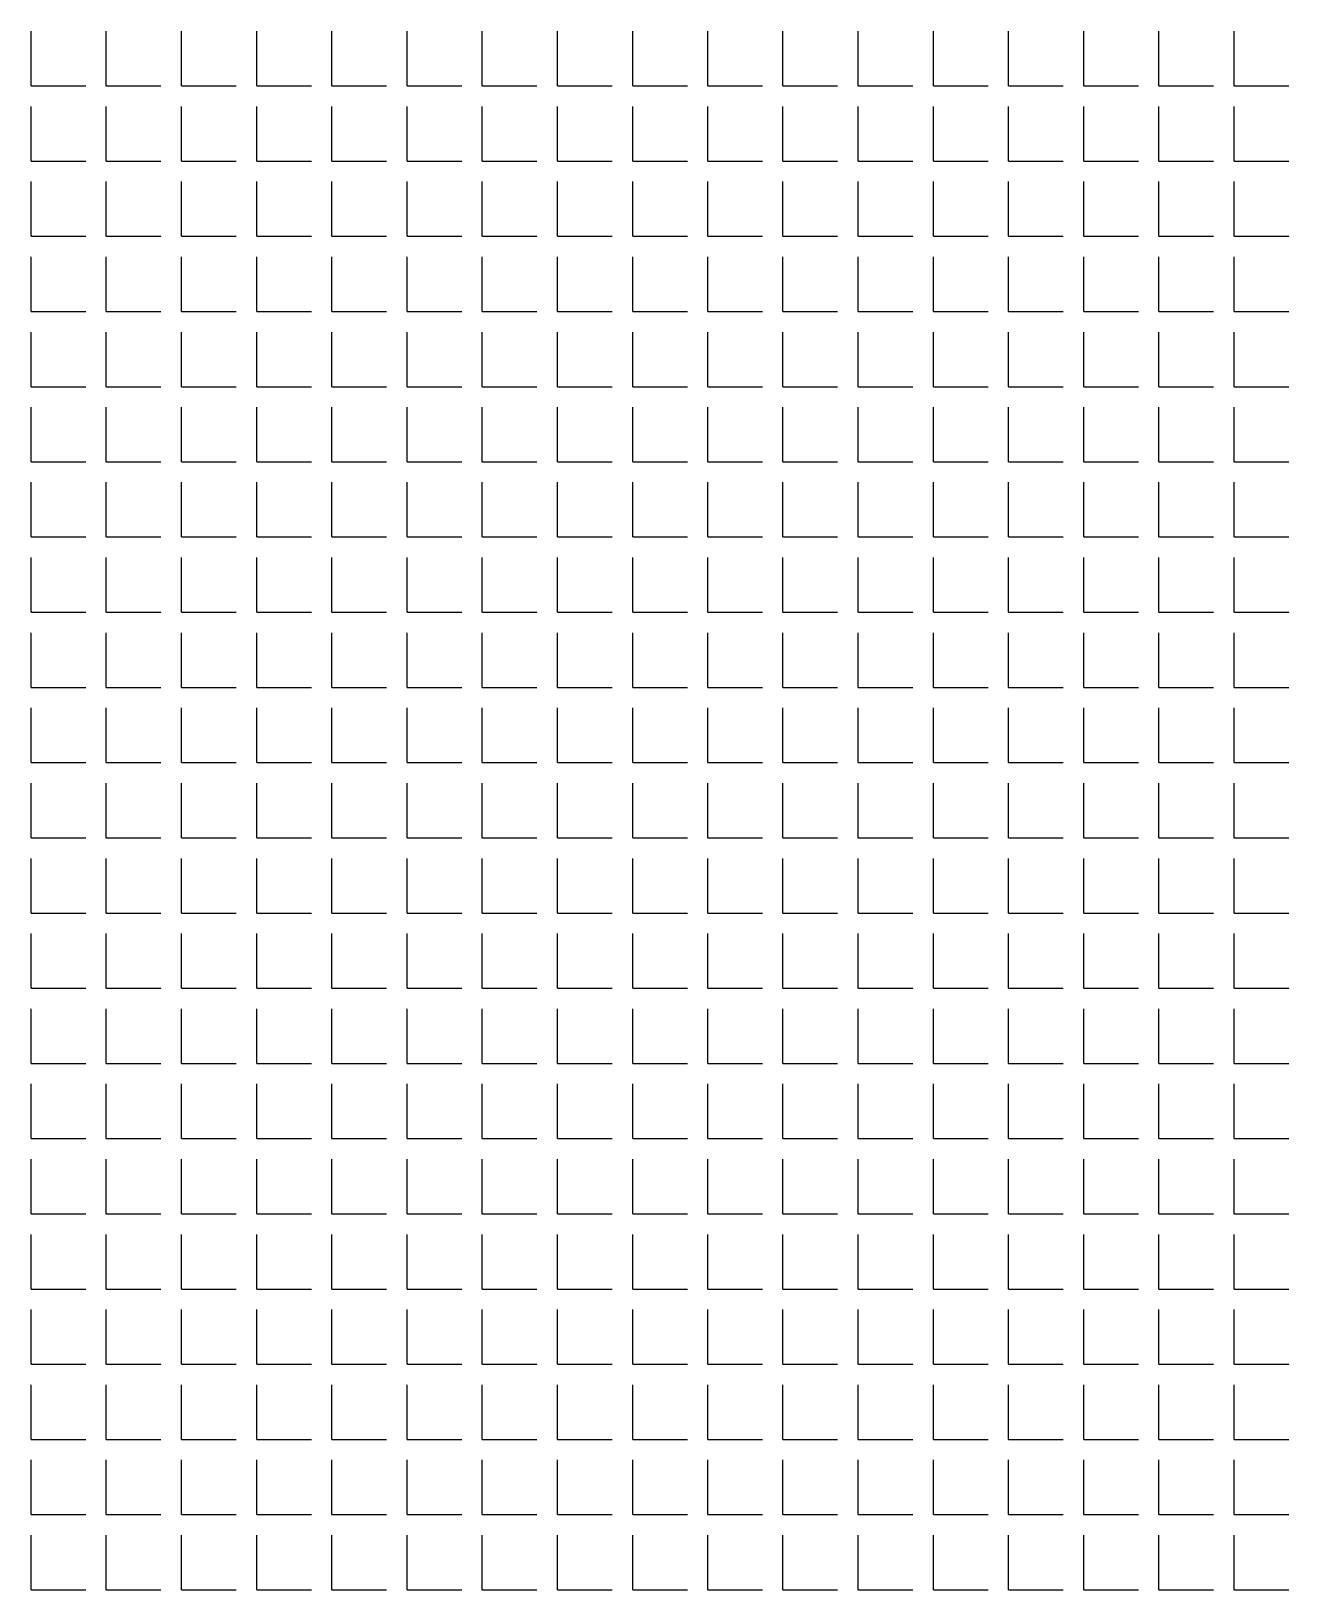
# Model space of a CAD drawing. Header units: millimetres. Extents: x -2063041 to -1932644, y 197605868 to 197643080.
# Drawn here: x -2047563.8 to -2047476.6, y 197627154.7 to 197627262.8 of the extents above; entities that cross this region are included whole.
import ezdxf

# ---------------------------------------------------------------- set-up
doc = ezdxf.new("R2010")
doc.units = ezdxf.units.MM
doc.layers.add('СКУД', color=7, linetype='Continuous')

msp = doc.modelspace()

# ---------------------------------------------------------------- linework, layer by layer
at = {"layer": 'СКУД', "color": 18, "true_color": 0x000000}
for p, q in [((-2047563.77, 197627258.99), (-2047563.77, 197627262.78)), ((-2047558.56, 197627258.99), (-2047558.56, 197627262.78)), ((-2047553.34, 197627258.99), (-2047553.34, 197627262.78)), ((-2047548.13, 197627258.99), (-2047548.13, 197627262.78)), ((-2047542.92, 197627258.99), (-2047542.92, 197627262.78)), ((-2047537.7, 197627258.99), (-2047537.7, 197627262.78)), ((-2047532.49, 197627258.99), (-2047532.49, 197627262.78)), ((-2047527.28, 197627258.99), (-2047527.28, 197627262.78)), ((-2047522.06, 197627258.99), (-2047522.06, 197627262.78)), ((-2047516.85, 197627258.99), (-2047516.85, 197627262.78)), ((-2047511.64, 197627258.99), (-2047511.64, 197627262.78)), ((-2047506.42, 197627258.99), (-2047506.42, 197627262.78)), ((-2047501.21, 197627258.99), (-2047501.21, 197627262.78)), ((-2047496, 197627258.99), (-2047496, 197627262.78)), ((-2047490.78, 197627258.99), (-2047490.78, 197627262.78)), ((-2047485.57, 197627258.99), (-2047485.57, 197627262.78)), ((-2047480.36, 197627258.99), (-2047480.36, 197627262.78)), ((-2047563.77, 197627258.99), (-2047559.98, 197627258.99)), ((-2047558.56, 197627258.99), (-2047554.77, 197627258.99)), ((-2047553.34, 197627258.99), (-2047549.55, 197627258.99)), ((-2047548.13, 197627258.99), (-2047544.34, 197627258.99)), ((-2047542.92, 197627258.99), (-2047539.13, 197627258.99)), ((-2047537.7, 197627258.99), (-2047533.91, 197627258.99)), ((-2047532.49, 197627258.99), (-2047528.7, 197627258.99)), ((-2047527.28, 197627258.99), (-2047523.49, 197627258.99)), ((-2047522.06, 197627258.99), (-2047518.27, 197627258.99)), ((-2047516.85, 197627258.99), (-2047513.06, 197627258.99)), ((-2047511.64, 197627258.99), (-2047507.85, 197627258.99)), ((-2047506.42, 197627258.99), (-2047502.63, 197627258.99)), ((-2047501.21, 197627258.99), (-2047497.42, 197627258.99)), ((-2047496, 197627258.99), (-2047492.21, 197627258.99)), ((-2047490.78, 197627258.99), (-2047486.99, 197627258.99)), ((-2047485.57, 197627258.99), (-2047481.78, 197627258.99)), ((-2047480.36, 197627258.99), (-2047476.57, 197627258.99)), ((-2047563.77, 197627253.77), (-2047563.77, 197627257.56)), ((-2047558.56, 197627253.77), (-2047558.56, 197627257.56)), ((-2047553.34, 197627253.77), (-2047553.34, 197627257.56)), ((-2047548.13, 197627253.77), (-2047548.13, 197627257.56)), ((-2047542.92, 197627253.77), (-2047542.92, 197627257.56)), ((-2047537.7, 197627253.77), (-2047537.7, 197627257.56)), ((-2047532.49, 197627253.77), (-2047532.49, 197627257.56)), ((-2047527.28, 197627253.77), (-2047527.28, 197627257.56)), ((-2047522.06, 197627253.77), (-2047522.06, 197627257.56)), ((-2047516.85, 197627253.77), (-2047516.85, 197627257.56)), ((-2047511.64, 197627253.77), (-2047511.64, 197627257.56)), ((-2047506.42, 197627253.77), (-2047506.42, 197627257.56)), ((-2047501.21, 197627253.77), (-2047501.21, 197627257.56)), ((-2047496, 197627253.77), (-2047496, 197627257.56)), ((-2047490.78, 197627253.77), (-2047490.78, 197627257.56)), ((-2047485.57, 197627253.77), (-2047485.57, 197627257.56)), ((-2047480.36, 197627253.77), (-2047480.36, 197627257.56)), ((-2047563.77, 197627253.77), (-2047559.98, 197627253.77)), ((-2047558.56, 197627253.77), (-2047554.77, 197627253.77)), ((-2047553.34, 197627253.77), (-2047549.55, 197627253.77)), ((-2047548.13, 197627253.77), (-2047544.34, 197627253.77)), ((-2047542.92, 197627253.77), (-2047539.13, 197627253.77)), ((-2047537.7, 197627253.77), (-2047533.91, 197627253.77)), ((-2047532.49, 197627253.77), (-2047528.7, 197627253.77)), ((-2047527.28, 197627253.77), (-2047523.49, 197627253.77)), ((-2047522.06, 197627253.77), (-2047518.27, 197627253.77)), ((-2047516.85, 197627253.77), (-2047513.06, 197627253.77)), ((-2047511.64, 197627253.77), (-2047507.85, 197627253.77)), ((-2047506.42, 197627253.77), (-2047502.63, 197627253.77)), ((-2047501.21, 197627253.77), (-2047497.42, 197627253.77)), ((-2047496, 197627253.77), (-2047492.21, 197627253.77)), ((-2047490.78, 197627253.77), (-2047486.99, 197627253.77)), ((-2047485.57, 197627253.77), (-2047481.78, 197627253.77)), ((-2047480.36, 197627253.77), (-2047476.57, 197627253.77)), ((-2047563.77, 197627248.56), (-2047563.77, 197627252.35)), ((-2047558.56, 197627248.56), (-2047558.56, 197627252.35)), ((-2047553.34, 197627248.56), (-2047553.34, 197627252.35)), ((-2047548.13, 197627248.56), (-2047548.13, 197627252.35)), ((-2047542.92, 197627248.56), (-2047542.92, 197627252.35)), ((-2047537.7, 197627248.56), (-2047537.7, 197627252.35)), ((-2047532.49, 197627248.56), (-2047532.49, 197627252.35)), ((-2047527.28, 197627248.56), (-2047527.28, 197627252.35)), ((-2047522.06, 197627248.56), (-2047522.06, 197627252.35)), ((-2047516.85, 197627248.56), (-2047516.85, 197627252.35)), ((-2047511.64, 197627248.56), (-2047511.64, 197627252.35)), ((-2047506.42, 197627248.56), (-2047506.42, 197627252.35)), ((-2047501.21, 197627248.56), (-2047501.21, 197627252.35)), ((-2047496, 197627248.56), (-2047496, 197627252.35)), ((-2047490.78, 197627248.56), (-2047490.78, 197627252.35)), ((-2047485.57, 197627248.56), (-2047485.57, 197627252.35)), ((-2047480.36, 197627248.56), (-2047480.36, 197627252.35)), ((-2047563.77, 197627248.56), (-2047559.98, 197627248.56)), ((-2047558.56, 197627248.56), (-2047554.77, 197627248.56)), ((-2047553.34, 197627248.56), (-2047549.55, 197627248.56)), ((-2047548.13, 197627248.56), (-2047544.34, 197627248.56)), ((-2047542.92, 197627248.56), (-2047539.13, 197627248.56)), ((-2047537.7, 197627248.56), (-2047533.91, 197627248.56)), ((-2047532.49, 197627248.56), (-2047528.7, 197627248.56)), ((-2047527.28, 197627248.56), (-2047523.49, 197627248.56)), ((-2047522.06, 197627248.56), (-2047518.27, 197627248.56)), ((-2047516.85, 197627248.56), (-2047513.06, 197627248.56)), ((-2047511.64, 197627248.56), (-2047507.85, 197627248.56)), ((-2047506.42, 197627248.56), (-2047502.63, 197627248.56)), ((-2047501.21, 197627248.56), (-2047497.42, 197627248.56)), ((-2047496, 197627248.56), (-2047492.21, 197627248.56)), ((-2047490.78, 197627248.56), (-2047486.99, 197627248.56)), ((-2047485.57, 197627248.56), (-2047481.78, 197627248.56)), ((-2047480.36, 197627248.56), (-2047476.57, 197627248.56)), ((-2047563.77, 197627243.35), (-2047563.77, 197627247.14)), ((-2047558.56, 197627243.35), (-2047558.56, 197627247.14)), ((-2047553.34, 197627243.35), (-2047553.34, 197627247.14)), ((-2047548.13, 197627243.35), (-2047548.13, 197627247.14)), ((-2047542.92, 197627243.35), (-2047542.92, 197627247.14)), ((-2047537.7, 197627243.35), (-2047537.7, 197627247.14)), ((-2047532.49, 197627243.35), (-2047532.49, 197627247.14)), ((-2047527.28, 197627243.35), (-2047527.28, 197627247.14)), ((-2047522.06, 197627243.35), (-2047522.06, 197627247.14)), ((-2047516.85, 197627243.35), (-2047516.85, 197627247.14)), ((-2047511.64, 197627243.35), (-2047511.64, 197627247.14)), ((-2047506.42, 197627243.35), (-2047506.42, 197627247.14)), ((-2047501.21, 197627243.35), (-2047501.21, 197627247.14)), ((-2047496, 197627243.35), (-2047496, 197627247.14)), ((-2047490.78, 197627243.35), (-2047490.78, 197627247.14)), ((-2047485.57, 197627243.35), (-2047485.57, 197627247.14)), ((-2047480.36, 197627243.35), (-2047480.36, 197627247.14)), ((-2047563.77, 197627243.35), (-2047559.98, 197627243.35)), ((-2047558.56, 197627243.35), (-2047554.77, 197627243.35)), ((-2047553.34, 197627243.35), (-2047549.55, 197627243.35)), ((-2047548.13, 197627243.35), (-2047544.34, 197627243.35)), ((-2047542.92, 197627243.35), (-2047539.13, 197627243.35)), ((-2047537.7, 197627243.35), (-2047533.91, 197627243.35)), ((-2047532.49, 197627243.35), (-2047528.7, 197627243.35)), ((-2047527.28, 197627243.35), (-2047523.49, 197627243.35)), ((-2047522.06, 197627243.35), (-2047518.27, 197627243.35)), ((-2047516.85, 197627243.35), (-2047513.06, 197627243.35)), ((-2047511.64, 197627243.35), (-2047507.85, 197627243.35)), ((-2047506.42, 197627243.35), (-2047502.63, 197627243.35)), ((-2047501.21, 197627243.35), (-2047497.42, 197627243.35)), ((-2047496, 197627243.35), (-2047492.21, 197627243.35)), ((-2047490.78, 197627243.35), (-2047486.99, 197627243.35)), ((-2047485.57, 197627243.35), (-2047481.78, 197627243.35)), ((-2047480.36, 197627243.35), (-2047476.57, 197627243.35)), ((-2047563.77, 197627238.13), (-2047563.77, 197627241.92)), ((-2047558.56, 197627238.13), (-2047558.56, 197627241.92)), ((-2047553.34, 197627238.13), (-2047553.34, 197627241.92)), ((-2047548.13, 197627238.13), (-2047548.13, 197627241.92)), ((-2047542.92, 197627238.13), (-2047542.92, 197627241.92)), ((-2047537.7, 197627238.13), (-2047537.7, 197627241.92)), ((-2047532.49, 197627238.13), (-2047532.49, 197627241.92)), ((-2047527.28, 197627238.13), (-2047527.28, 197627241.92)), ((-2047522.06, 197627238.13), (-2047522.06, 197627241.92)), ((-2047516.85, 197627238.13), (-2047516.85, 197627241.92)), ((-2047511.64, 197627238.13), (-2047511.64, 197627241.92)), ((-2047506.42, 197627238.13), (-2047506.42, 197627241.92)), ((-2047501.21, 197627238.13), (-2047501.21, 197627241.92)), ((-2047496, 197627238.13), (-2047496, 197627241.92)), ((-2047490.78, 197627238.13), (-2047490.78, 197627241.92)), ((-2047485.57, 197627238.13), (-2047485.57, 197627241.92)), ((-2047480.36, 197627238.13), (-2047480.36, 197627241.92)), ((-2047563.77, 197627238.13), (-2047559.98, 197627238.13)), ((-2047558.56, 197627238.13), (-2047554.77, 197627238.13)), ((-2047553.34, 197627238.13), (-2047549.55, 197627238.13)), ((-2047548.13, 197627238.13), (-2047544.34, 197627238.13)), ((-2047542.92, 197627238.13), (-2047539.13, 197627238.13)), ((-2047537.7, 197627238.13), (-2047533.91, 197627238.13)), ((-2047532.49, 197627238.13), (-2047528.7, 197627238.13)), ((-2047527.28, 197627238.13), (-2047523.49, 197627238.13)), ((-2047522.06, 197627238.13), (-2047518.27, 197627238.13)), ((-2047516.85, 197627238.13), (-2047513.06, 197627238.13)), ((-2047511.64, 197627238.13), (-2047507.85, 197627238.13)), ((-2047506.42, 197627238.13), (-2047502.63, 197627238.13)), ((-2047501.21, 197627238.13), (-2047497.42, 197627238.13)), ((-2047496, 197627238.13), (-2047492.21, 197627238.13)), ((-2047490.78, 197627238.13), (-2047486.99, 197627238.13)), ((-2047485.57, 197627238.13), (-2047481.78, 197627238.13)), ((-2047480.36, 197627238.13), (-2047476.57, 197627238.13)), ((-2047563.77, 197627232.92), (-2047563.77, 197627236.71)), ((-2047558.56, 197627232.92), (-2047558.56, 197627236.71)), ((-2047553.34, 197627232.92), (-2047553.34, 197627236.71)), ((-2047548.13, 197627232.92), (-2047548.13, 197627236.71)), ((-2047542.92, 197627232.92), (-2047542.92, 197627236.71)), ((-2047537.7, 197627232.92), (-2047537.7, 197627236.71)), ((-2047532.49, 197627232.92), (-2047532.49, 197627236.71)), ((-2047527.28, 197627232.92), (-2047527.28, 197627236.71)), ((-2047522.06, 197627232.92), (-2047522.06, 197627236.71)), ((-2047516.85, 197627232.92), (-2047516.85, 197627236.71)), ((-2047511.64, 197627232.92), (-2047511.64, 197627236.71)), ((-2047506.42, 197627232.92), (-2047506.42, 197627236.71)), ((-2047501.21, 197627232.92), (-2047501.21, 197627236.71)), ((-2047496, 197627232.92), (-2047496, 197627236.71)), ((-2047490.78, 197627232.92), (-2047490.78, 197627236.71)), ((-2047485.57, 197627232.92), (-2047485.57, 197627236.71)), ((-2047480.36, 197627232.92), (-2047480.36, 197627236.71)), ((-2047563.77, 197627232.92), (-2047559.98, 197627232.92)), ((-2047558.56, 197627232.92), (-2047554.77, 197627232.92)), ((-2047553.34, 197627232.92), (-2047549.55, 197627232.92)), ((-2047548.13, 197627232.92), (-2047544.34, 197627232.92)), ((-2047542.92, 197627232.92), (-2047539.13, 197627232.92)), ((-2047537.7, 197627232.92), (-2047533.91, 197627232.92)), ((-2047532.49, 197627232.92), (-2047528.7, 197627232.92)), ((-2047527.28, 197627232.92), (-2047523.49, 197627232.92)), ((-2047522.06, 197627232.92), (-2047518.27, 197627232.92)), ((-2047516.85, 197627232.92), (-2047513.06, 197627232.92)), ((-2047511.64, 197627232.92), (-2047507.85, 197627232.92)), ((-2047506.42, 197627232.92), (-2047502.63, 197627232.92)), ((-2047501.21, 197627232.92), (-2047497.42, 197627232.92)), ((-2047496, 197627232.92), (-2047492.21, 197627232.92)), ((-2047490.78, 197627232.92), (-2047486.99, 197627232.92)), ((-2047485.57, 197627232.92), (-2047481.78, 197627232.92)), ((-2047480.36, 197627232.92), (-2047476.57, 197627232.92)), ((-2047563.77, 197627227.71), (-2047563.77, 197627231.5)), ((-2047558.56, 197627227.71), (-2047558.56, 197627231.5)), ((-2047553.34, 197627227.71), (-2047553.34, 197627231.5)), ((-2047548.13, 197627227.71), (-2047548.13, 197627231.5)), ((-2047542.92, 197627227.71), (-2047542.92, 197627231.5)), ((-2047537.7, 197627227.71), (-2047537.7, 197627231.5)), ((-2047532.49, 197627227.71), (-2047532.49, 197627231.5)), ((-2047527.28, 197627227.71), (-2047527.28, 197627231.5)), ((-2047522.06, 197627227.71), (-2047522.06, 197627231.5)), ((-2047516.85, 197627227.71), (-2047516.85, 197627231.5)), ((-2047511.64, 197627227.71), (-2047511.64, 197627231.5)), ((-2047506.42, 197627227.71), (-2047506.42, 197627231.5)), ((-2047501.21, 197627227.71), (-2047501.21, 197627231.5)), ((-2047496, 197627227.71), (-2047496, 197627231.5)), ((-2047490.78, 197627227.71), (-2047490.78, 197627231.5)), ((-2047485.57, 197627227.71), (-2047485.57, 197627231.5)), ((-2047480.36, 197627227.71), (-2047480.36, 197627231.5)), ((-2047563.77, 197627227.71), (-2047559.98, 197627227.71)), ((-2047558.56, 197627227.71), (-2047554.77, 197627227.71)), ((-2047553.34, 197627227.71), (-2047549.55, 197627227.71)), ((-2047548.13, 197627227.71), (-2047544.34, 197627227.71)), ((-2047542.92, 197627227.71), (-2047539.13, 197627227.71)), ((-2047537.7, 197627227.71), (-2047533.91, 197627227.71)), ((-2047532.49, 197627227.71), (-2047528.7, 197627227.71)), ((-2047527.28, 197627227.71), (-2047523.49, 197627227.71)), ((-2047522.06, 197627227.71), (-2047518.27, 197627227.71)), ((-2047516.85, 197627227.71), (-2047513.06, 197627227.71)), ((-2047511.64, 197627227.71), (-2047507.85, 197627227.71)), ((-2047506.42, 197627227.71), (-2047502.63, 197627227.71)), ((-2047501.21, 197627227.71), (-2047497.42, 197627227.71)), ((-2047496, 197627227.71), (-2047492.21, 197627227.71)), ((-2047490.78, 197627227.71), (-2047486.99, 197627227.71)), ((-2047485.57, 197627227.71), (-2047481.78, 197627227.71)), ((-2047480.36, 197627227.71), (-2047476.57, 197627227.71)), ((-2047563.77, 197627222.49), (-2047563.77, 197627226.28)), ((-2047558.56, 197627222.49), (-2047558.56, 197627226.28)), ((-2047553.34, 197627222.49), (-2047553.34, 197627226.28)), ((-2047548.13, 197627222.49), (-2047548.13, 197627226.28)), ((-2047542.92, 197627222.49), (-2047542.92, 197627226.28)), ((-2047537.7, 197627222.49), (-2047537.7, 197627226.28)), ((-2047532.49, 197627222.49), (-2047532.49, 197627226.28)), ((-2047527.28, 197627222.49), (-2047527.28, 197627226.28)), ((-2047522.06, 197627222.49), (-2047522.06, 197627226.28)), ((-2047516.85, 197627222.49), (-2047516.85, 197627226.28)), ((-2047511.64, 197627222.49), (-2047511.64, 197627226.28)), ((-2047506.42, 197627222.49), (-2047506.42, 197627226.28)), ((-2047501.21, 197627222.49), (-2047501.21, 197627226.28)), ((-2047496, 197627222.49), (-2047496, 197627226.28)), ((-2047490.78, 197627222.49), (-2047490.78, 197627226.28)), ((-2047485.57, 197627222.49), (-2047485.57, 197627226.28)), ((-2047480.36, 197627222.49), (-2047480.36, 197627226.28)), ((-2047563.77, 197627222.49), (-2047559.98, 197627222.49)), ((-2047558.56, 197627222.49), (-2047554.77, 197627222.49)), ((-2047553.34, 197627222.49), (-2047549.55, 197627222.49)), ((-2047548.13, 197627222.49), (-2047544.34, 197627222.49)), ((-2047542.92, 197627222.49), (-2047539.13, 197627222.49)), ((-2047537.7, 197627222.49), (-2047533.91, 197627222.49)), ((-2047532.49, 197627222.49), (-2047528.7, 197627222.49)), ((-2047527.28, 197627222.49), (-2047523.49, 197627222.49)), ((-2047522.06, 197627222.49), (-2047518.27, 197627222.49)), ((-2047516.85, 197627222.49), (-2047513.06, 197627222.49)), ((-2047511.64, 197627222.49), (-2047507.85, 197627222.49)), ((-2047506.42, 197627222.49), (-2047502.63, 197627222.49)), ((-2047501.21, 197627222.49), (-2047497.42, 197627222.49)), ((-2047496, 197627222.49), (-2047492.21, 197627222.49)), ((-2047490.78, 197627222.49), (-2047486.99, 197627222.49)), ((-2047485.57, 197627222.49), (-2047481.78, 197627222.49)), ((-2047480.36, 197627222.49), (-2047476.57, 197627222.49)), ((-2047563.77, 197627217.28), (-2047563.77, 197627221.07)), ((-2047558.56, 197627217.28), (-2047558.56, 197627221.07)), ((-2047553.34, 197627217.28), (-2047553.34, 197627221.07)), ((-2047548.13, 197627217.28), (-2047548.13, 197627221.07)), ((-2047542.92, 197627217.28), (-2047542.92, 197627221.07)), ((-2047537.7, 197627217.28), (-2047537.7, 197627221.07)), ((-2047532.49, 197627217.28), (-2047532.49, 197627221.07)), ((-2047527.28, 197627217.28), (-2047527.28, 197627221.07)), ((-2047522.06, 197627217.28), (-2047522.06, 197627221.07)), ((-2047516.85, 197627217.28), (-2047516.85, 197627221.07)), ((-2047511.64, 197627217.28), (-2047511.64, 197627221.07)), ((-2047506.42, 197627217.28), (-2047506.42, 197627221.07)), ((-2047501.21, 197627217.28), (-2047501.21, 197627221.07)), ((-2047496, 197627217.28), (-2047496, 197627221.07)), ((-2047490.78, 197627217.28), (-2047490.78, 197627221.07)), ((-2047485.57, 197627217.28), (-2047485.57, 197627221.07)), ((-2047480.36, 197627217.28), (-2047480.36, 197627221.07)), ((-2047563.77, 197627217.28), (-2047559.98, 197627217.28)), ((-2047558.56, 197627217.28), (-2047554.77, 197627217.28)), ((-2047553.34, 197627217.28), (-2047549.55, 197627217.28)), ((-2047548.13, 197627217.28), (-2047544.34, 197627217.28)), ((-2047542.92, 197627217.28), (-2047539.13, 197627217.28)), ((-2047537.7, 197627217.28), (-2047533.91, 197627217.28)), ((-2047532.49, 197627217.28), (-2047528.7, 197627217.28)), ((-2047527.28, 197627217.28), (-2047523.49, 197627217.28)), ((-2047522.06, 197627217.28), (-2047518.27, 197627217.28)), ((-2047516.85, 197627217.28), (-2047513.06, 197627217.28)), ((-2047511.64, 197627217.28), (-2047507.85, 197627217.28)), ((-2047506.42, 197627217.28), (-2047502.63, 197627217.28)), ((-2047501.21, 197627217.28), (-2047497.42, 197627217.28)), ((-2047496, 197627217.28), (-2047492.21, 197627217.28)), ((-2047490.78, 197627217.28), (-2047486.99, 197627217.28)), ((-2047485.57, 197627217.28), (-2047481.78, 197627217.28)), ((-2047480.36, 197627217.28), (-2047476.57, 197627217.28)), ((-2047563.77, 197627212.07), (-2047563.77, 197627215.86)), ((-2047558.56, 197627212.07), (-2047558.56, 197627215.86)), ((-2047553.34, 197627212.07), (-2047553.34, 197627215.86)), ((-2047548.13, 197627212.07), (-2047548.13, 197627215.86)), ((-2047542.92, 197627212.07), (-2047542.92, 197627215.86)), ((-2047537.7, 197627212.07), (-2047537.7, 197627215.86)), ((-2047532.49, 197627212.07), (-2047532.49, 197627215.86)), ((-2047527.28, 197627212.07), (-2047527.28, 197627215.86)), ((-2047522.06, 197627212.07), (-2047522.06, 197627215.86)), ((-2047516.85, 197627212.07), (-2047516.85, 197627215.86)), ((-2047511.64, 197627212.07), (-2047511.64, 197627215.86)), ((-2047506.42, 197627212.07), (-2047506.42, 197627215.86)), ((-2047501.21, 197627212.07), (-2047501.21, 197627215.86)), ((-2047496, 197627212.07), (-2047496, 197627215.86)), ((-2047490.78, 197627212.07), (-2047490.78, 197627215.86)), ((-2047485.57, 197627212.07), (-2047485.57, 197627215.86)), ((-2047480.36, 197627212.07), (-2047480.36, 197627215.86)), ((-2047563.77, 197627212.07), (-2047559.98, 197627212.07)), ((-2047558.56, 197627212.07), (-2047554.77, 197627212.07)), ((-2047553.34, 197627212.07), (-2047549.55, 197627212.07)), ((-2047548.13, 197627212.07), (-2047544.34, 197627212.07)), ((-2047542.92, 197627212.07), (-2047539.13, 197627212.07)), ((-2047537.7, 197627212.07), (-2047533.91, 197627212.07)), ((-2047532.49, 197627212.07), (-2047528.7, 197627212.07)), ((-2047527.28, 197627212.07), (-2047523.49, 197627212.07)), ((-2047522.06, 197627212.07), (-2047518.27, 197627212.07)), ((-2047516.85, 197627212.07), (-2047513.06, 197627212.07)), ((-2047511.64, 197627212.07), (-2047507.85, 197627212.07)), ((-2047506.42, 197627212.07), (-2047502.63, 197627212.07)), ((-2047501.21, 197627212.07), (-2047497.42, 197627212.07)), ((-2047496, 197627212.07), (-2047492.21, 197627212.07)), ((-2047490.78, 197627212.07), (-2047486.99, 197627212.07)), ((-2047485.57, 197627212.07), (-2047481.78, 197627212.07)), ((-2047480.36, 197627212.07), (-2047476.57, 197627212.07)), ((-2047563.77, 197627206.85), (-2047563.77, 197627210.64)), ((-2047558.56, 197627206.85), (-2047558.56, 197627210.64)), ((-2047553.34, 197627206.85), (-2047553.34, 197627210.64)), ((-2047548.13, 197627206.85), (-2047548.13, 197627210.64)), ((-2047542.92, 197627206.85), (-2047542.92, 197627210.64)), ((-2047537.7, 197627206.85), (-2047537.7, 197627210.64)), ((-2047532.49, 197627206.85), (-2047532.49, 197627210.64)), ((-2047527.28, 197627206.85), (-2047527.28, 197627210.64)), ((-2047522.06, 197627206.85), (-2047522.06, 197627210.64)), ((-2047516.85, 197627206.85), (-2047516.85, 197627210.64)), ((-2047511.64, 197627206.85), (-2047511.64, 197627210.64)), ((-2047506.42, 197627206.85), (-2047506.42, 197627210.64)), ((-2047501.21, 197627206.85), (-2047501.21, 197627210.64)), ((-2047496, 197627206.85), (-2047496, 197627210.64)), ((-2047490.78, 197627206.85), (-2047490.78, 197627210.64)), ((-2047485.57, 197627206.85), (-2047485.57, 197627210.64)), ((-2047480.36, 197627206.85), (-2047480.36, 197627210.64)), ((-2047563.77, 197627206.85), (-2047559.98, 197627206.85)), ((-2047558.56, 197627206.85), (-2047554.77, 197627206.85)), ((-2047553.34, 197627206.85), (-2047549.55, 197627206.85)), ((-2047548.13, 197627206.85), (-2047544.34, 197627206.85)), ((-2047542.92, 197627206.85), (-2047539.13, 197627206.85)), ((-2047537.7, 197627206.85), (-2047533.91, 197627206.85)), ((-2047532.49, 197627206.85), (-2047528.7, 197627206.85)), ((-2047527.28, 197627206.85), (-2047523.49, 197627206.85)), ((-2047522.06, 197627206.85), (-2047518.27, 197627206.85)), ((-2047516.85, 197627206.85), (-2047513.06, 197627206.85)), ((-2047511.64, 197627206.85), (-2047507.85, 197627206.85)), ((-2047506.42, 197627206.85), (-2047502.63, 197627206.85)), ((-2047501.21, 197627206.85), (-2047497.42, 197627206.85)), ((-2047496, 197627206.85), (-2047492.21, 197627206.85)), ((-2047490.78, 197627206.85), (-2047486.99, 197627206.85)), ((-2047485.57, 197627206.85), (-2047481.78, 197627206.85)), ((-2047480.36, 197627206.85), (-2047476.57, 197627206.85)), ((-2047563.77, 197627201.64), (-2047563.77, 197627205.43)), ((-2047558.56, 197627201.64), (-2047558.56, 197627205.43)), ((-2047553.34, 197627201.64), (-2047553.34, 197627205.43)), ((-2047548.13, 197627201.64), (-2047548.13, 197627205.43)), ((-2047542.92, 197627201.64), (-2047542.92, 197627205.43)), ((-2047537.7, 197627201.64), (-2047537.7, 197627205.43)), ((-2047532.49, 197627201.64), (-2047532.49, 197627205.43)), ((-2047527.28, 197627201.64), (-2047527.28, 197627205.43)), ((-2047522.06, 197627201.64), (-2047522.06, 197627205.43)), ((-2047516.85, 197627201.64), (-2047516.85, 197627205.43)), ((-2047511.64, 197627201.64), (-2047511.64, 197627205.43)), ((-2047506.42, 197627201.64), (-2047506.42, 197627205.43)), ((-2047501.21, 197627201.64), (-2047501.21, 197627205.43)), ((-2047496, 197627201.64), (-2047496, 197627205.43)), ((-2047490.78, 197627201.64), (-2047490.78, 197627205.43)), ((-2047485.57, 197627201.64), (-2047485.57, 197627205.43)), ((-2047480.36, 197627201.64), (-2047480.36, 197627205.43)), ((-2047563.77, 197627201.64), (-2047559.98, 197627201.64)), ((-2047558.56, 197627201.64), (-2047554.77, 197627201.64)), ((-2047553.34, 197627201.64), (-2047549.55, 197627201.64)), ((-2047548.13, 197627201.64), (-2047544.34, 197627201.64)), ((-2047542.92, 197627201.64), (-2047539.13, 197627201.64)), ((-2047537.7, 197627201.64), (-2047533.91, 197627201.64)), ((-2047532.49, 197627201.64), (-2047528.7, 197627201.64)), ((-2047527.28, 197627201.64), (-2047523.49, 197627201.64)), ((-2047522.06, 197627201.64), (-2047518.27, 197627201.64)), ((-2047516.85, 197627201.64), (-2047513.06, 197627201.64)), ((-2047511.64, 197627201.64), (-2047507.85, 197627201.64)), ((-2047506.42, 197627201.64), (-2047502.63, 197627201.64)), ((-2047501.21, 197627201.64), (-2047497.42, 197627201.64)), ((-2047496, 197627201.64), (-2047492.21, 197627201.64)), ((-2047490.78, 197627201.64), (-2047486.99, 197627201.64)), ((-2047485.57, 197627201.64), (-2047481.78, 197627201.64)), ((-2047480.36, 197627201.64), (-2047476.57, 197627201.64)), ((-2047563.77, 197627196.43), (-2047563.77, 197627200.22)), ((-2047558.56, 197627196.43), (-2047558.56, 197627200.22)), ((-2047553.34, 197627196.43), (-2047553.34, 197627200.22)), ((-2047548.13, 197627196.43), (-2047548.13, 197627200.22)), ((-2047542.92, 197627196.43), (-2047542.92, 197627200.22)), ((-2047537.7, 197627196.43), (-2047537.7, 197627200.22)), ((-2047532.49, 197627196.43), (-2047532.49, 197627200.22)), ((-2047527.28, 197627196.43), (-2047527.28, 197627200.22)), ((-2047522.06, 197627196.43), (-2047522.06, 197627200.22)), ((-2047516.85, 197627196.43), (-2047516.85, 197627200.22)), ((-2047511.64, 197627196.43), (-2047511.64, 197627200.22)), ((-2047506.42, 197627196.43), (-2047506.42, 197627200.22)), ((-2047501.21, 197627196.43), (-2047501.21, 197627200.22)), ((-2047496, 197627196.43), (-2047496, 197627200.22)), ((-2047490.78, 197627196.43), (-2047490.78, 197627200.22)), ((-2047485.57, 197627196.43), (-2047485.57, 197627200.22)), ((-2047480.36, 197627196.43), (-2047480.36, 197627200.22)), ((-2047563.77, 197627196.43), (-2047559.98, 197627196.43)), ((-2047558.56, 197627196.43), (-2047554.77, 197627196.43)), ((-2047553.34, 197627196.43), (-2047549.55, 197627196.43)), ((-2047548.13, 197627196.43), (-2047544.34, 197627196.43)), ((-2047542.92, 197627196.43), (-2047539.13, 197627196.43)), ((-2047537.7, 197627196.43), (-2047533.91, 197627196.43)), ((-2047532.49, 197627196.43), (-2047528.7, 197627196.43)), ((-2047527.28, 197627196.43), (-2047523.49, 197627196.43)), ((-2047522.06, 197627196.43), (-2047518.27, 197627196.43)), ((-2047516.85, 197627196.43), (-2047513.06, 197627196.43)), ((-2047511.64, 197627196.43), (-2047507.85, 197627196.43)), ((-2047506.42, 197627196.43), (-2047502.63, 197627196.43)), ((-2047501.21, 197627196.43), (-2047497.42, 197627196.43)), ((-2047496, 197627196.43), (-2047492.21, 197627196.43)), ((-2047490.78, 197627196.43), (-2047486.99, 197627196.43)), ((-2047485.57, 197627196.43), (-2047481.78, 197627196.43)), ((-2047480.36, 197627196.43), (-2047476.57, 197627196.43)), ((-2047563.77, 197627191.21), (-2047563.77, 197627195)), ((-2047558.56, 197627191.21), (-2047558.56, 197627195)), ((-2047553.34, 197627191.21), (-2047553.34, 197627195)), ((-2047548.13, 197627191.21), (-2047548.13, 197627195)), ((-2047542.92, 197627191.21), (-2047542.92, 197627195)), ((-2047537.7, 197627191.21), (-2047537.7, 197627195)), ((-2047532.49, 197627191.21), (-2047532.49, 197627195)), ((-2047527.28, 197627191.21), (-2047527.28, 197627195)), ((-2047522.06, 197627191.21), (-2047522.06, 197627195)), ((-2047516.85, 197627191.21), (-2047516.85, 197627195)), ((-2047511.64, 197627191.21), (-2047511.64, 197627195)), ((-2047506.42, 197627191.21), (-2047506.42, 197627195)), ((-2047501.21, 197627191.21), (-2047501.21, 197627195)), ((-2047496, 197627191.21), (-2047496, 197627195)), ((-2047490.78, 197627191.21), (-2047490.78, 197627195)), ((-2047485.57, 197627191.21), (-2047485.57, 197627195)), ((-2047480.36, 197627191.21), (-2047480.36, 197627195)), ((-2047563.77, 197627191.21), (-2047559.98, 197627191.21)), ((-2047558.56, 197627191.21), (-2047554.77, 197627191.21)), ((-2047553.34, 197627191.21), (-2047549.55, 197627191.21)), ((-2047548.13, 197627191.21), (-2047544.34, 197627191.21)), ((-2047542.92, 197627191.21), (-2047539.13, 197627191.21)), ((-2047537.7, 197627191.21), (-2047533.91, 197627191.21)), ((-2047532.49, 197627191.21), (-2047528.7, 197627191.21)), ((-2047527.28, 197627191.21), (-2047523.49, 197627191.21)), ((-2047522.06, 197627191.21), (-2047518.27, 197627191.21)), ((-2047516.85, 197627191.21), (-2047513.06, 197627191.21)), ((-2047511.64, 197627191.21), (-2047507.85, 197627191.21)), ((-2047506.42, 197627191.21), (-2047502.63, 197627191.21)), ((-2047501.21, 197627191.21), (-2047497.42, 197627191.21)), ((-2047496, 197627191.21), (-2047492.21, 197627191.21)), ((-2047490.78, 197627191.21), (-2047486.99, 197627191.21)), ((-2047485.57, 197627191.21), (-2047481.78, 197627191.21)), ((-2047480.36, 197627191.21), (-2047476.57, 197627191.21)), ((-2047563.77, 197627186), (-2047563.77, 197627189.79)), ((-2047558.56, 197627186), (-2047558.56, 197627189.79)), ((-2047553.34, 197627186), (-2047553.34, 197627189.79)), ((-2047548.13, 197627186), (-2047548.13, 197627189.79)), ((-2047542.92, 197627186), (-2047542.92, 197627189.79)), ((-2047537.7, 197627186), (-2047537.7, 197627189.79)), ((-2047532.49, 197627186), (-2047532.49, 197627189.79)), ((-2047527.28, 197627186), (-2047527.28, 197627189.79)), ((-2047522.06, 197627186), (-2047522.06, 197627189.79)), ((-2047516.85, 197627186), (-2047516.85, 197627189.79)), ((-2047511.64, 197627186), (-2047511.64, 197627189.79)), ((-2047506.42, 197627186), (-2047506.42, 197627189.79)), ((-2047501.21, 197627186), (-2047501.21, 197627189.79)), ((-2047496, 197627186), (-2047496, 197627189.79)), ((-2047490.78, 197627186), (-2047490.78, 197627189.79)), ((-2047485.57, 197627186), (-2047485.57, 197627189.79)), ((-2047480.36, 197627186), (-2047480.36, 197627189.79)), ((-2047563.77, 197627186), (-2047559.98, 197627186)), ((-2047558.56, 197627186), (-2047554.77, 197627186)), ((-2047553.34, 197627186), (-2047549.55, 197627186)), ((-2047548.13, 197627186), (-2047544.34, 197627186)), ((-2047542.92, 197627186), (-2047539.13, 197627186)), ((-2047537.7, 197627186), (-2047533.91, 197627186)), ((-2047532.49, 197627186), (-2047528.7, 197627186)), ((-2047527.28, 197627186), (-2047523.49, 197627186)), ((-2047522.06, 197627186), (-2047518.27, 197627186)), ((-2047516.85, 197627186), (-2047513.06, 197627186)), ((-2047511.64, 197627186), (-2047507.85, 197627186)), ((-2047506.42, 197627186), (-2047502.63, 197627186)), ((-2047501.21, 197627186), (-2047497.42, 197627186)), ((-2047496, 197627186), (-2047492.21, 197627186)), ((-2047490.78, 197627186), (-2047486.99, 197627186)), ((-2047485.57, 197627186), (-2047481.78, 197627186)), ((-2047480.36, 197627186), (-2047476.57, 197627186)), ((-2047563.77, 197627180.79), (-2047563.77, 197627184.58)), ((-2047558.56, 197627180.79), (-2047558.56, 197627184.58)), ((-2047553.34, 197627180.79), (-2047553.34, 197627184.58)), ((-2047548.13, 197627180.79), (-2047548.13, 197627184.58)), ((-2047542.92, 197627180.79), (-2047542.92, 197627184.58)), ((-2047537.7, 197627180.79), (-2047537.7, 197627184.58)), ((-2047532.49, 197627180.79), (-2047532.49, 197627184.58)), ((-2047527.28, 197627180.79), (-2047527.28, 197627184.58)), ((-2047522.06, 197627180.79), (-2047522.06, 197627184.58)), ((-2047516.85, 197627180.79), (-2047516.85, 197627184.58)), ((-2047511.64, 197627180.79), (-2047511.64, 197627184.58)), ((-2047506.42, 197627180.79), (-2047506.42, 197627184.58)), ((-2047501.21, 197627180.79), (-2047501.21, 197627184.58)), ((-2047496, 197627180.79), (-2047496, 197627184.58)), ((-2047490.78, 197627180.79), (-2047490.78, 197627184.58)), ((-2047485.57, 197627180.79), (-2047485.57, 197627184.58)), ((-2047480.36, 197627180.79), (-2047480.36, 197627184.58)), ((-2047563.77, 197627180.79), (-2047559.98, 197627180.79)), ((-2047558.56, 197627180.79), (-2047554.77, 197627180.79)), ((-2047553.34, 197627180.79), (-2047549.55, 197627180.79)), ((-2047548.13, 197627180.79), (-2047544.34, 197627180.79)), ((-2047542.92, 197627180.79), (-2047539.13, 197627180.79)), ((-2047537.7, 197627180.79), (-2047533.91, 197627180.79)), ((-2047532.49, 197627180.79), (-2047528.7, 197627180.79)), ((-2047527.28, 197627180.79), (-2047523.49, 197627180.79)), ((-2047522.06, 197627180.79), (-2047518.27, 197627180.79)), ((-2047516.85, 197627180.79), (-2047513.06, 197627180.79)), ((-2047511.64, 197627180.79), (-2047507.85, 197627180.79)), ((-2047506.42, 197627180.79), (-2047502.63, 197627180.79)), ((-2047501.21, 197627180.79), (-2047497.42, 197627180.79)), ((-2047496, 197627180.79), (-2047492.21, 197627180.79)), ((-2047490.78, 197627180.79), (-2047486.99, 197627180.79)), ((-2047485.57, 197627180.79), (-2047481.78, 197627180.79)), ((-2047480.36, 197627180.79), (-2047476.57, 197627180.79)), ((-2047563.77, 197627175.57), (-2047563.77, 197627179.36)), ((-2047558.56, 197627175.57), (-2047558.56, 197627179.36)), ((-2047553.34, 197627175.57), (-2047553.34, 197627179.36)), ((-2047548.13, 197627175.57), (-2047548.13, 197627179.36)), ((-2047542.92, 197627175.57), (-2047542.92, 197627179.36)), ((-2047537.7, 197627175.57), (-2047537.7, 197627179.36)), ((-2047532.49, 197627175.57), (-2047532.49, 197627179.36)), ((-2047527.28, 197627175.57), (-2047527.28, 197627179.36)), ((-2047522.06, 197627175.57), (-2047522.06, 197627179.36)), ((-2047516.85, 197627175.57), (-2047516.85, 197627179.36)), ((-2047511.64, 197627175.57), (-2047511.64, 197627179.36)), ((-2047506.42, 197627175.57), (-2047506.42, 197627179.36)), ((-2047501.21, 197627175.57), (-2047501.21, 197627179.36)), ((-2047496, 197627175.57), (-2047496, 197627179.36)), ((-2047490.78, 197627175.57), (-2047490.78, 197627179.36)), ((-2047485.57, 197627175.57), (-2047485.57, 197627179.36)), ((-2047480.36, 197627175.57), (-2047480.36, 197627179.36)), ((-2047563.77, 197627175.57), (-2047559.98, 197627175.57)), ((-2047558.56, 197627175.57), (-2047554.77, 197627175.57)), ((-2047553.34, 197627175.57), (-2047549.55, 197627175.57)), ((-2047548.13, 197627175.57), (-2047544.34, 197627175.57)), ((-2047542.92, 197627175.57), (-2047539.13, 197627175.57)), ((-2047537.7, 197627175.57), (-2047533.91, 197627175.57)), ((-2047532.49, 197627175.57), (-2047528.7, 197627175.57)), ((-2047527.28, 197627175.57), (-2047523.49, 197627175.57)), ((-2047522.06, 197627175.57), (-2047518.27, 197627175.57)), ((-2047516.85, 197627175.57), (-2047513.06, 197627175.57)), ((-2047511.64, 197627175.57), (-2047507.85, 197627175.57)), ((-2047506.42, 197627175.57), (-2047502.63, 197627175.57)), ((-2047501.21, 197627175.57), (-2047497.42, 197627175.57)), ((-2047496, 197627175.57), (-2047492.21, 197627175.57)), ((-2047490.78, 197627175.57), (-2047486.99, 197627175.57)), ((-2047485.57, 197627175.57), (-2047481.78, 197627175.57)), ((-2047480.36, 197627175.57), (-2047476.57, 197627175.57)), ((-2047563.77, 197627170.36), (-2047563.77, 197627174.15)), ((-2047558.56, 197627170.36), (-2047558.56, 197627174.15)), ((-2047553.34, 197627170.36), (-2047553.34, 197627174.15)), ((-2047548.13, 197627170.36), (-2047548.13, 197627174.15)), ((-2047542.92, 197627170.36), (-2047542.92, 197627174.15)), ((-2047537.7, 197627170.36), (-2047537.7, 197627174.15)), ((-2047532.49, 197627170.36), (-2047532.49, 197627174.15)), ((-2047527.28, 197627170.36), (-2047527.28, 197627174.15)), ((-2047522.06, 197627170.36), (-2047522.06, 197627174.15)), ((-2047516.85, 197627170.36), (-2047516.85, 197627174.15)), ((-2047511.64, 197627170.36), (-2047511.64, 197627174.15)), ((-2047506.42, 197627170.36), (-2047506.42, 197627174.15)), ((-2047501.21, 197627170.36), (-2047501.21, 197627174.15)), ((-2047496, 197627170.36), (-2047496, 197627174.15)), ((-2047490.78, 197627170.36), (-2047490.78, 197627174.15)), ((-2047485.57, 197627170.36), (-2047485.57, 197627174.15)), ((-2047480.36, 197627170.36), (-2047480.36, 197627174.15)), ((-2047563.77, 197627170.36), (-2047559.98, 197627170.36)), ((-2047558.56, 197627170.36), (-2047554.77, 197627170.36)), ((-2047553.34, 197627170.36), (-2047549.55, 197627170.36)), ((-2047548.13, 197627170.36), (-2047544.34, 197627170.36)), ((-2047542.92, 197627170.36), (-2047539.13, 197627170.36)), ((-2047537.7, 197627170.36), (-2047533.91, 197627170.36)), ((-2047532.49, 197627170.36), (-2047528.7, 197627170.36)), ((-2047527.28, 197627170.36), (-2047523.49, 197627170.36)), ((-2047522.06, 197627170.36), (-2047518.27, 197627170.36)), ((-2047516.85, 197627170.36), (-2047513.06, 197627170.36)), ((-2047511.64, 197627170.36), (-2047507.85, 197627170.36)), ((-2047506.42, 197627170.36), (-2047502.63, 197627170.36)), ((-2047501.21, 197627170.36), (-2047497.42, 197627170.36)), ((-2047496, 197627170.36), (-2047492.21, 197627170.36)), ((-2047490.78, 197627170.36), (-2047486.99, 197627170.36)), ((-2047485.57, 197627170.36), (-2047481.78, 197627170.36)), ((-2047480.36, 197627170.36), (-2047476.57, 197627170.36)), ((-2047563.77, 197627165.15), (-2047563.77, 197627168.94)), ((-2047558.56, 197627165.15), (-2047558.56, 197627168.94)), ((-2047553.34, 197627165.15), (-2047553.34, 197627168.94)), ((-2047548.13, 197627165.15), (-2047548.13, 197627168.94)), ((-2047542.92, 197627165.15), (-2047542.92, 197627168.94)), ((-2047537.7, 197627165.15), (-2047537.7, 197627168.94)), ((-2047532.49, 197627165.15), (-2047532.49, 197627168.94)), ((-2047527.28, 197627165.15), (-2047527.28, 197627168.94)), ((-2047522.06, 197627165.15), (-2047522.06, 197627168.94)), ((-2047516.85, 197627165.15), (-2047516.85, 197627168.94)), ((-2047511.64, 197627165.15), (-2047511.64, 197627168.94)), ((-2047506.42, 197627165.15), (-2047506.42, 197627168.94)), ((-2047501.21, 197627165.15), (-2047501.21, 197627168.94)), ((-2047496, 197627165.15), (-2047496, 197627168.94)), ((-2047490.78, 197627165.15), (-2047490.78, 197627168.94)), ((-2047485.57, 197627165.15), (-2047485.57, 197627168.94)), ((-2047480.36, 197627165.15), (-2047480.36, 197627168.94)), ((-2047563.77, 197627165.15), (-2047559.98, 197627165.15)), ((-2047558.56, 197627165.15), (-2047554.77, 197627165.15)), ((-2047553.34, 197627165.15), (-2047549.55, 197627165.15)), ((-2047548.13, 197627165.15), (-2047544.34, 197627165.15)), ((-2047542.92, 197627165.15), (-2047539.13, 197627165.15)), ((-2047537.7, 197627165.15), (-2047533.91, 197627165.15)), ((-2047532.49, 197627165.15), (-2047528.7, 197627165.15)), ((-2047527.28, 197627165.15), (-2047523.49, 197627165.15)), ((-2047522.06, 197627165.15), (-2047518.27, 197627165.15)), ((-2047516.85, 197627165.15), (-2047513.06, 197627165.15)), ((-2047511.64, 197627165.15), (-2047507.85, 197627165.15)), ((-2047506.42, 197627165.15), (-2047502.63, 197627165.15)), ((-2047501.21, 197627165.15), (-2047497.42, 197627165.15)), ((-2047496, 197627165.15), (-2047492.21, 197627165.15)), ((-2047490.78, 197627165.15), (-2047486.99, 197627165.15)), ((-2047485.57, 197627165.15), (-2047481.78, 197627165.15)), ((-2047480.36, 197627165.15), (-2047476.57, 197627165.15)), ((-2047563.77, 197627159.93), (-2047563.77, 197627163.72)), ((-2047558.56, 197627159.93), (-2047558.56, 197627163.72)), ((-2047553.34, 197627159.93), (-2047553.34, 197627163.72)), ((-2047548.13, 197627159.93), (-2047548.13, 197627163.72)), ((-2047542.92, 197627159.93), (-2047542.92, 197627163.72)), ((-2047537.7, 197627159.93), (-2047537.7, 197627163.72)), ((-2047532.49, 197627159.93), (-2047532.49, 197627163.72)), ((-2047527.28, 197627159.93), (-2047527.28, 197627163.72)), ((-2047522.06, 197627159.93), (-2047522.06, 197627163.72)), ((-2047516.85, 197627159.93), (-2047516.85, 197627163.72)), ((-2047511.64, 197627159.93), (-2047511.64, 197627163.72)), ((-2047506.42, 197627159.93), (-2047506.42, 197627163.72)), ((-2047501.21, 197627159.93), (-2047501.21, 197627163.72)), ((-2047496, 197627159.93), (-2047496, 197627163.72)), ((-2047490.78, 197627159.93), (-2047490.78, 197627163.72)), ((-2047485.57, 197627159.93), (-2047485.57, 197627163.72)), ((-2047480.36, 197627159.93), (-2047480.36, 197627163.72)), ((-2047563.77, 197627159.93), (-2047559.98, 197627159.93)), ((-2047558.56, 197627159.93), (-2047554.77, 197627159.93)), ((-2047553.34, 197627159.93), (-2047549.55, 197627159.93)), ((-2047548.13, 197627159.93), (-2047544.34, 197627159.93)), ((-2047542.92, 197627159.93), (-2047539.13, 197627159.93)), ((-2047537.7, 197627159.93), (-2047533.91, 197627159.93)), ((-2047532.49, 197627159.93), (-2047528.7, 197627159.93)), ((-2047527.28, 197627159.93), (-2047523.49, 197627159.93)), ((-2047522.06, 197627159.93), (-2047518.27, 197627159.93)), ((-2047516.85, 197627159.93), (-2047513.06, 197627159.93)), ((-2047511.64, 197627159.93), (-2047507.85, 197627159.93)), ((-2047506.42, 197627159.93), (-2047502.63, 197627159.93)), ((-2047501.21, 197627159.93), (-2047497.42, 197627159.93)), ((-2047496, 197627159.93), (-2047492.21, 197627159.93)), ((-2047490.78, 197627159.93), (-2047486.99, 197627159.93)), ((-2047485.57, 197627159.93), (-2047481.78, 197627159.93)), ((-2047480.36, 197627159.93), (-2047476.57, 197627159.93)), ((-2047563.77, 197627154.72), (-2047563.77, 197627158.51)), ((-2047558.56, 197627154.72), (-2047558.56, 197627158.51)), ((-2047553.34, 197627154.72), (-2047553.34, 197627158.51)), ((-2047548.13, 197627154.72), (-2047548.13, 197627158.51)), ((-2047542.92, 197627154.72), (-2047542.92, 197627158.51)), ((-2047537.7, 197627154.72), (-2047537.7, 197627158.51)), ((-2047532.49, 197627154.72), (-2047532.49, 197627158.51)), ((-2047527.28, 197627154.72), (-2047527.28, 197627158.51)), ((-2047522.06, 197627154.72), (-2047522.06, 197627158.51)), ((-2047516.85, 197627154.72), (-2047516.85, 197627158.51)), ((-2047511.64, 197627154.72), (-2047511.64, 197627158.51)), ((-2047506.42, 197627154.72), (-2047506.42, 197627158.51)), ((-2047501.21, 197627154.72), (-2047501.21, 197627158.51)), ((-2047496, 197627154.72), (-2047496, 197627158.51)), ((-2047490.78, 197627154.72), (-2047490.78, 197627158.51)), ((-2047485.57, 197627154.72), (-2047485.57, 197627158.51)), ((-2047480.36, 197627154.72), (-2047480.36, 197627158.51)), ((-2047563.77, 197627154.72), (-2047559.98, 197627154.72)), ((-2047558.56, 197627154.72), (-2047554.77, 197627154.72)), ((-2047553.34, 197627154.72), (-2047549.55, 197627154.72)), ((-2047548.13, 197627154.72), (-2047544.34, 197627154.72)), ((-2047542.92, 197627154.72), (-2047539.13, 197627154.72)), ((-2047537.7, 197627154.72), (-2047533.91, 197627154.72)), ((-2047532.49, 197627154.72), (-2047528.7, 197627154.72)), ((-2047527.28, 197627154.72), (-2047523.49, 197627154.72)), ((-2047522.06, 197627154.72), (-2047518.27, 197627154.72)), ((-2047516.85, 197627154.72), (-2047513.06, 197627154.72)), ((-2047511.64, 197627154.72), (-2047507.85, 197627154.72)), ((-2047506.42, 197627154.72), (-2047502.63, 197627154.72)), ((-2047501.21, 197627154.72), (-2047497.42, 197627154.72)), ((-2047496, 197627154.72), (-2047492.21, 197627154.72)), ((-2047490.78, 197627154.72), (-2047486.99, 197627154.72)), ((-2047485.57, 197627154.72), (-2047481.78, 197627154.72)), ((-2047480.36, 197627154.72), (-2047476.57, 197627154.72))]:
    msp.add_line(p, q, dxfattribs=at)

doc.saveas('drawing.dxf')
